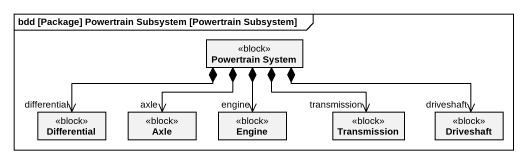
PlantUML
@startuml
mainframe bdd [Package] Powertrain Subsystem [Powertrain Subsystem]
hide circle
hide empty members
class "Powertrain System" as Powertrain_System <<block>>
class Differential <<block>>
class Axle <<block>>
class Engine <<block>>
class Transmission <<block>>
class Driveshaft <<block>>
Powertrain_System *-left-> "differential" Differential
Powertrain_System *--> "axle" Axle
Powertrain_System *--> "engine" Engine
Powertrain_System *--> "transmission" Transmission
Powertrain_System *-right-> "driveshaft" Driveshaft
@enduml
